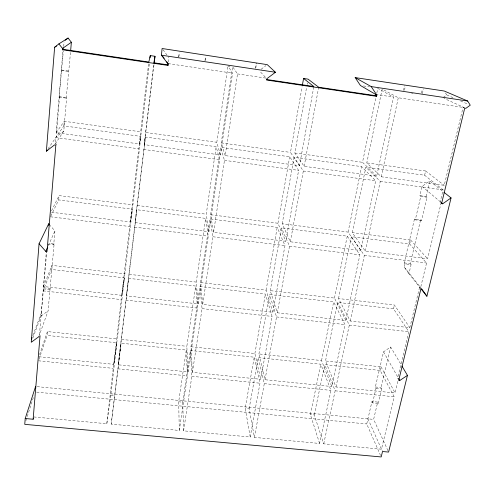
<?xml version="1.0" encoding="UTF-8"?>
<svg xmlns="http://www.w3.org/2000/svg" width="495" height="495" viewBox="0 0 495 495"><rect width="100%" height="100%" fill="white"/><g stroke="black" fill="none" stroke-linecap="round" stroke-linejoin="round"><path stroke-width="0.37" stroke-dasharray="2.48 1.86" d="M168.176 62.067L168.251 56.739M50.787 216.111L58.701 199.918L132.425 209.181L124.901 273.834L51.963 265.4L51.616 269.472L43.108 290.856L39.482 334.806L40.646 334.923L39.959 336.86M124.901 273.834L121.721 295.317L43.467 286.525L46.431 250.619M55.842 145.047L56.498 144.057L55.236 143.89L55.756 137.598L138.73 148.791L140.889 136.416L63.874 125.879L48.095 148.735M149.323 63.979L141.415 131.905L139.293 143.958L56.164 132.685L63.044 49.314M32.843 338.011L41.066 316.051L46.691 252.178M59.14 97.138L59.548 96.68L66.621 97.676L66.243 98.14L59.14 97.138L63.323 51.053M59.548 96.68L56.213 137.016L63.762 131.169L66.621 97.676M63.7 46.487L64.078 41.927M38.789 336.736L48.083 310.879L54.122 243.868L48.931 243.255M47.761 244.109L53.72 244.815L54.908 230.936L50.119 225.442M63.874 125.879L64.263 121.294L141.415 131.905M66.243 98.14L70.519 52.117M38.987 359.345L47.075 335.424L47.402 331.576L117.321 338.964L124.437 277.85L51.616 269.472M58.701 199.918L59.072 195.605L132.92 204.93L140.889 136.416M33.833 416.957L106.821 423.72L113.244 368.36L116.882 342.763L47.075 335.424M38.839 356.722L113.714 364.339L121.225 299.58L124.437 277.85M121.721 295.317L129.709 226.531L132.425 209.181M51.604 212.275L130.234 221.995L138.73 148.791M139.293 143.958L148.797 62.036M106.821 423.72L110.781 395.202L116.882 342.763M111.22 424.128L121.089 343.202L186.281 350.058L187.438 375.866L179.301 430.44L111.22 424.128L121.089 343.202M118.225 364.803L128.756 278.345L195.68 286.048L197.542 308.107L188.032 371.906L118.225 364.803L136.868 209.738L205.623 218.375L208.265 236.183L198.167 303.905L126.367 295.837L145.462 137.041L216.148 146.712L219.662 159.706L208.927 231.722L135.011 222.589L145.462 137.041M229.983 66.281L228.009 65.984L232.563 73.161L220.374 154.96L144.218 144.627L153.877 62.785M144.218 144.627L154.013 64.678M178.751 56.851L179.295 52.563M178.788 57.16L179.332 52.854M204.973 60.78L205.561 56.51M205.202 60.39L205.79 56.108M113.714 364.339L117.321 338.964M179.301 430.44L178.676 401.792L186.281 350.058M188.032 371.906L186.832 346.308L195.68 286.048M198.167 303.905L196.261 282.088L205.623 218.375M208.927 231.722L206.236 214.187L216.148 146.712M220.374 154.96L216.804 142.269L228.009 65.984M182.711 402.181L190.402 350.491L254.232 357.198L259.986 383.204L250.216 437.017L183.608 430.842L182.711 402.181L178.676 401.792M190.959 346.748L199.912 286.531L265.407 294.067L272.108 316.435L260.698 379.3L192.437 372.358L190.959 346.748L254.888 353.504L260.698 379.3M200.5 282.577L209.967 218.92L277.212 227.366L284.971 245.613L272.863 312.302L202.703 304.419L200.5 282.577L266.093 290.169L272.863 312.302M210.592 214.737L220.615 147.324L289.705 156.773L298.634 170.36L285.764 241.226L213.593 232.304L210.592 214.737L277.942 223.239L285.764 241.226M225.176 155.609L221.277 142.888L232.607 66.67L237.52 73.897L225.176 155.609L299.481 165.689L313.855 86.514M183.608 430.842L191.843 376.311L190.402 350.491M192.437 372.358L202.065 308.614L199.912 286.531M202.703 304.419L212.924 236.758L209.967 218.92M213.593 232.304L224.464 160.355L220.615 147.324M130.234 221.995L132.92 204.93M255.377 68.329L256.156 63.403M255.81 67.97L256.589 63.032M250.216 437.017L245.198 408.245L254.232 357.198M254.888 353.504L265.407 294.067M266.093 290.169L277.212 227.366M277.942 223.239L289.705 156.773M299.481 165.689L290.478 152.404L302.099 86.767M249.146 408.629L258.266 357.625L320.791 364.196L330.945 390.382L319.609 443.452L254.43 437.407L249.146 408.629L245.198 408.245M258.928 353.931L269.546 294.544L333.655 301.925L344.996 324.578L331.768 386.539L265.011 379.739L258.928 353.931L321.54 360.546L331.768 386.539M270.245 290.645L281.463 227.898L347.249 236.165L359.89 254.826L345.863 320.506L277.293 312.797L270.245 290.645L334.453 298.077L345.863 320.506M282.2 223.777L294.073 157.373L361.616 166.617L375.705 180.755L360.812 250.501L290.324 241.789L282.2 223.777L348.084 232.099L360.812 250.501M376.85 92.905L377.784 88.376L393.581 97.07L376.689 176.164L304.171 166.326L294.853 153.005L306.578 87.436M307.117 84.416L307.383 82.913M254.43 437.407L264.293 383.644L258.266 357.625M265.011 379.739L276.538 316.93L269.546 294.544M277.293 312.797L289.519 246.176L281.463 227.898M290.324 241.789L303.317 170.992L294.073 157.373M304.171 166.326L318.687 87.225M319.609 443.452L310.377 414.575L320.791 364.196M321.54 360.546L333.655 301.925M334.453 298.077L347.249 236.165M348.084 232.099L361.616 166.617M376.689 176.164L362.507 162.31L375.915 97.428M314.251 414.952L324.745 364.611L380.172 370.433L394.168 396.78L381.472 449.188L323.73 443.829L314.251 414.952L310.377 414.575M397.893 381.379L395.084 392.981L335.981 386.966L325.5 360.966L337.708 302.389L393.525 308.812L408.839 331.712L397.559 378.372L398.599 378.477M338.512 298.541L351.407 236.684L409.662 244.004L426.566 263.018L420.62 287.552L419.543 287.428L409.811 327.69L350.2 320.989L338.512 298.541L394.41 305.007L409.811 327.69M441.212 202.535L427.593 258.761L365.267 251.052L352.248 232.619L365.885 167.199L424.623 175.236L443.13 189.851L440.098 202.393L441.571 203.637M464.725 108.145L463.066 107.39L444.225 185.322L381.268 176.783L366.783 162.898L382.177 89.032L398.289 97.769L464.217 107.564L444.077 98.412M323.73 443.829L335.152 390.809L324.745 364.611M335.981 386.966L349.321 325.06L337.708 302.389M350.2 320.989L364.332 255.371L351.407 236.684M365.267 251.052L380.278 181.374L365.885 167.199M381.268 176.783L398.289 97.769M403.493 90.511L404.526 85.74M404.489 90.251L405.232 86.829M421.511 93.054L422.353 89.286M422.384 93.635L423.454 88.865M380.575 455.542L366.739 423.968L371.962 401.532L377.685 402.101L378.347 403.456L372.599 402.881L371.962 401.532M372.599 402.881L376.008 388.278L375.352 386.966L383.526 351.858L390.654 347.02L401.594 365.477M393.525 308.812L394.41 305.007M420.756 288.536L408.944 273.735L411.091 264.615L405.028 263.872L404.242 262.907L414.457 219.013L420.608 219.811L421.468 220.646L426.993 197.227L426.108 196.459L419.902 195.63L422.049 186.405L429.753 180.96L443.365 191.794M424.623 175.236L425.613 170.985L366.783 162.898M380.172 370.433L381.008 366.832L325.5 360.966M408.944 273.735L404.267 267.121L405.028 263.872M409.662 244.004L410.596 239.988L352.248 232.619M421.468 220.646L415.299 219.848L420.769 196.397L419.902 195.63M387.962 450.685L373.62 419.383L377.685 402.101M378.347 403.456L381.787 388.872L381.113 387.554L390.654 347.02M411.091 264.615L410.287 263.643L420.608 219.811M426.108 196.459L429.753 180.96M25.932 420.663L33.951 395.66M39.569 354.562L47.402 331.576M32.862 335.523L41.314 313.118M43.467 286.525L51.963 265.4M53.72 244.815L54.122 243.868M48.361 245.65L54.908 230.936M51.523 210.802L59.072 195.605M55.236 143.89L63.762 131.169M56.164 132.685L64.263 121.294M261.119 69.269L266.025 65.563M41.066 316.051L48.083 310.879M443.26 97.367L446.694 94.892L452.925 97.614M37.125 386.644L373.62 419.383M110.781 395.202L114.896 395.598M36.667 392.127L366.739 423.968M375.352 386.966L381.113 387.554M376.008 388.278L381.787 388.872M38.499 360.799L113.244 368.36M117.748 368.812L187.438 375.866M191.843 376.311L259.986 383.204M264.293 383.644L330.945 390.382M335.152 390.809L394.168 396.78M121.541 339.409L186.832 346.308M43.746 287.818L50.304 288.548M43.312 288.894L49.896 289.631M43.108 290.856L121.225 299.58M125.86 300.1L197.542 308.107M202.065 308.614L272.108 316.435M276.538 316.93L344.996 324.578M349.321 325.06L408.839 331.712M129.232 274.335L196.261 282.088M404.242 262.907L410.287 263.643M50.459 216.785L129.709 226.531M134.479 227.112L208.265 236.183M212.924 236.758L284.971 245.613M289.519 246.176L359.89 254.826M364.332 255.371L426.566 263.018M137.369 205.487L206.236 214.187M420.769 196.397L426.993 197.227M143.649 149.453L219.662 159.706M224.464 160.355L298.634 170.36M303.317 170.992L375.705 180.755M380.278 181.374L443.13 189.851M145.994 132.536L216.804 142.269M221.277 142.888L290.478 152.404M294.853 153.005L362.507 162.31M61.751 70.055L68.898 71.094M61.343 70.42L68.52 71.459M363.46 85.932L369.573 86.848M411.555 93.425L413.059 93.648M168.158 63.589L232.563 73.161M237.52 73.897L266.23 78.16L259.776 71.193M375.668 94.409L393.581 97.07M460.548 100.949L468.171 104.284M425.613 170.985L444.225 185.322M422.049 186.405L440.63 202.047M414.457 219.013L415.299 219.848M410.596 239.988L427.593 258.761M404.267 267.121L421.944 289.204M419.543 287.428L420.422 288.523M162.979 49.686L166.933 54.976M445.475 92.955L446.694 94.892M383.526 351.858L398.221 377.815M381.008 366.832L395.084 392.981M367.933 418.826L382.511 451.514"/><path stroke-width="0.74" d="M62.401 49.772L167.991 65.42L168.003 64.876L153.877 62.785L155.009 56.288L150.294 55.589L148.797 62.036L63.044 49.314L62.401 49.772L62.512 48.448L58.893 43.888L54.623 47.279L46.388 151.204L54.574 144.88L55.842 145.047L47.025 251.534L45.812 251.392L39.056 243.763L48.683 223.796L49.642 224.891M166.827 61.813L168.151 64.127L161.45 55.199L162.1 48.51L267.251 64.635L275.449 72.258L266.793 78.773L266.588 80.035L376.596 96.339L376.85 95.102L371.213 86.588L355.156 77.597L360.403 85.474L376.85 95.102M35.584 386.496L25.214 418.516L24.75 424.339L381.193 456.947L382.511 451.514L388.6 452.077L407.453 375.365L401.983 366.139M39.056 243.763L31.253 342.262L38.789 336.736L39.959 336.86L33.134 419.246L25.214 418.516M63.044 49.314L63.15 48.003M48.56 225.293L48.683 223.796M70.649 50.595L71.36 42.248L68.062 38.053L58.893 43.888M150.028 57.878L150.294 55.589M154.192 63.15L155.009 56.288M167.991 65.42L168.158 63.589M302.365 85.264L303.565 78.47L308.057 79.144L318.687 87.225L375.414 95.64L376.596 96.339M375.414 95.64L375.668 94.409M421.233 289.123L426.9 296.233L451.063 197.926L443.959 192.27M33.134 419.246L33.487 418.102M31.501 339.137L32.045 337.689M45.812 251.392L47.737 247.054M46.388 151.204L47.242 149.973M65.26 40.281L68.062 38.053M62.512 48.448L71.36 42.248M355.156 77.597L444.262 91.024L467.657 101.017L470.25 105.194L465.888 108.318L464.725 108.145L441.571 203.637L442.691 203.785L451.063 197.926M426.9 296.233L421.944 289.204L420.855 289.074L398.71 380.414L399.756 380.525L407.453 375.365M54.623 47.279L56.529 46.06M266.786 79.534L313.855 86.514L303.565 78.47M161.45 55.199L275.449 72.258M371.213 86.588L467.657 101.017M441.212 202.535L442.691 203.785M162.83 56.486L164.167 58.261M398.599 378.477L399.756 380.525"/></g></svg>
